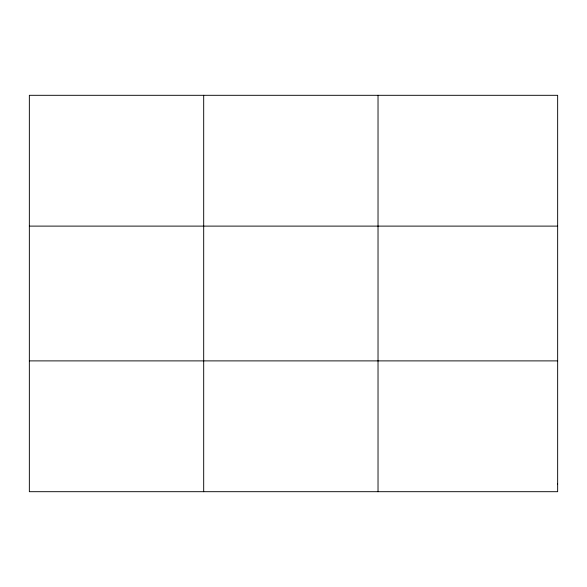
<?xml version="1.0" encoding="UTF-8"?>
<svg xmlns="http://www.w3.org/2000/svg" width="587" height="587" viewBox="0 0 587 587"><rect width="100%" height="100%" fill="white"/><g stroke="black" fill="none" stroke-linecap="round" stroke-linejoin="round"><path stroke-width="0.88" d="M203.689 491.693L203.689 95.307M378.028 491.693L378.028 95.307M29.35 226.112L557.65 226.112M29.35 360.888L557.65 360.888M557.65 483.996L557.65 491.693L29.35 491.693L29.35 95.307L557.65 95.307L557.65 483.996"/></g></svg>
